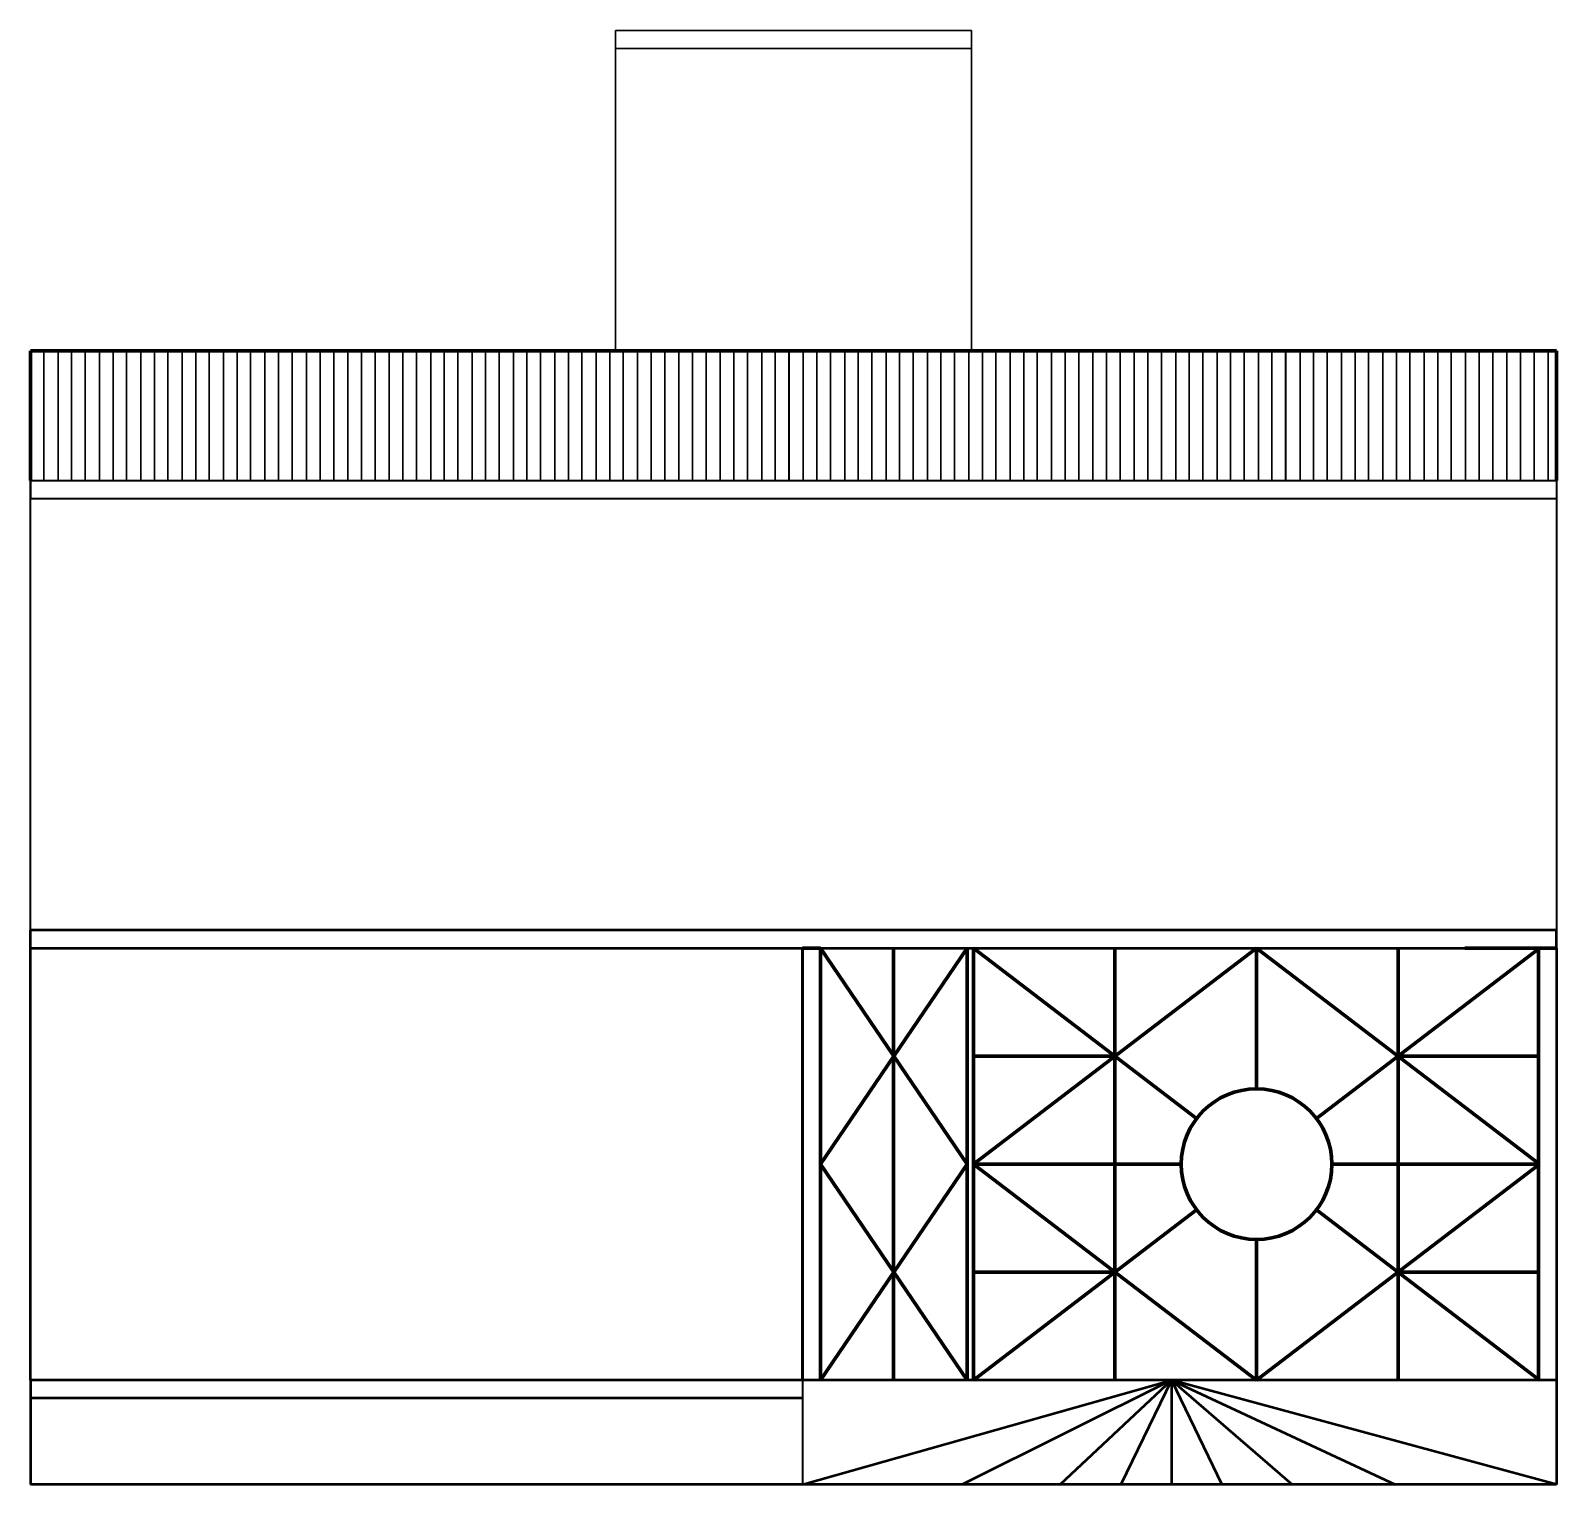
# Model space of a CAD drawing. Header units: inches. Extents: x -6918 to 21732, y -6368 to 1797.
# Drawn here: x 9949.3 to 10373.3, y -316 to 88 of the extents above; entities that cross this region are included whole.
import ezdxf

# ---------------------------------------------------------------- set-up
doc = ezdxf.new("R2010")
doc.units = ezdxf.units.IN
doc.header["$MEASUREMENT"] = 0
doc.layers.add('Raling', color=1, linetype='Continuous', lineweight=15)

msp = doc.modelspace()

# ---------------------------------------------------------------- linework, layer by layer
at = {"layer": 'Raling', "color": 18, "lineweight": 30, "true_color": 0x000000}
for p, q in [((10111.83, 87.98), (10210.83, 87.98)), ((10111.83, 87.98), (10111.83, 82.98)), ((10210.83, 87.98), (10210.83, 82.98)), ((10111.83, -1.02), (10111.83, 82.98)), ((10111.83, 82.98), (10210.83, 82.98)), ((10210.83, 82.98), (10210.83, -1.02)), ((9953.02, -1.02), (9953.02, -37.02)), ((9956.99, -1.02), (9956.99, -37.02)), ((9960.75, -1.02), (9960.75, -37.02)), ((9964.52, -1.02), (9964.52, -37.02)), ((9964.52, -1.02), (9964.52, -37.02)), ((9968.48, -1.02), (9968.48, -37.02)), ((9972.25, -1.02), (9972.25, -37.02)), ((9976.01, -1.02), (9976.01, -37.02)), ((9976.01, -1.02), (9976.01, -37.02)), ((9979.98, -1.02), (9979.98, -37.02)), ((9983.74, -1.02), (9983.74, -37.02)), ((9987.51, -1.02), (9987.51, -37.02)), ((9987.51, -1.02), (9987.51, -37.02)), ((9991.47, -1.02), (9991.47, -37.02)), ((9995.24, -1.02), (9995.24, -37.02)), ((9999.01, -1.02), (9999.01, -37.02)), ((9999.01, -1.02), (9999.01, -37.02)), ((10002.97, -1.02), (10002.97, -37.02)), ((10006.74, -1.02), (10006.74, -37.02)), ((10010.5, -1.02), (10010.5, -37.02)), ((10010.5, -1.02), (10010.5, -37.02)), ((10014.47, -1.02), (10014.47, -37.02)), ((10018.23, -1.02), (10018.23, -37.02)), ((10022, -1.02), (10022, -37.02)), ((10022.07, -1.02), (10022.07, -37.02)), ((10026.04, -1.02), (10026.04, -37.02)), ((10029.8, -1.02), (10029.8, -37.02)), ((10033.57, -1.02), (10033.57, -37.02)), ((10033.57, -1.02), (10033.57, -37.02)), ((10037.53, -1.02), (10037.53, -37.02)), ((10041.3, -1.02), (10041.3, -37.02)), ((10045.06, -1.02), (10045.06, -37.02)), ((10045.06, -1.02), (10045.06, -37.02)), ((10049.03, -1.02), (10049.03, -37.02)), ((10052.79, -1.02), (10052.79, -37.02)), ((10056.56, -1.02), (10056.56, -37.02)), ((10056.56, -1.02), (10056.56, -37.02)), ((10060.52, -1.02), (10060.52, -37.02)), ((10064.29, -1.02), (10064.29, -37.02)), ((10068.06, -1.02), (10068.06, -37.02)), ((10068.06, -1.02), (10068.06, -37.02)), ((10072.02, -1.02), (10072.02, -37.02)), ((10075.79, -1.02), (10075.79, -37.02)), ((10079.55, -1.02), (10079.55, -37.02)), ((10079.55, -1.02), (10079.55, -37.02)), ((10083.52, -1.02), (10083.52, -37.02)), ((10087.28, -1.02), (10087.28, -37.02)), ((10091.05, -1.02), (10091.05, -37.02)), ((10091.05, -1.02), (10091.05, -37.02)), ((10095.01, -1.02), (10095.01, -37.02)), ((10098.78, -1.02), (10098.78, -37.02)), ((10102.54, -1.02), (10102.54, -37.02)), ((10102.54, -1.02), (10102.54, -37.02)), ((10106.51, -1.02), (10106.51, -37.02)), ((10110.27, -1.02), (10110.27, -37.02)), ((10114.04, -1.02), (10114.04, -37.02)), ((10114.04, -1.02), (10114.04, -37.02)), ((10118, -1.02), (10118, -37.02)), ((10121.77, -1.02), (10121.77, -37.02)), ((10125.54, -1.02), (10125.54, -37.02)), ((10125.54, -1.02), (10125.54, -37.02)), ((10129.5, -1.02), (10129.5, -37.02)), ((10133.27, -1.02), (10133.27, -37.02)), ((10137.03, -1.02), (10137.03, -37.02)), ((10137.03, -1.02), (10137.03, -37.02)), ((10141, -1.02), (10141, -37.02)), ((10144.76, -1.02), (10144.76, -37.02)), ((10148.53, -1.02), (10148.53, -37.02)), ((10148.53, -1.02), (10148.53, -37.02)), ((10152.49, -1.02), (10152.49, -37.02)), ((10156.26, -1.02), (10156.26, -37.02)), ((10160.02, -1.02), (10160.02, -37.02)), ((10160.1, -1.02), (10160.1, -37.02)), ((10164.06, -1.02), (10164.06, -37.02)), ((10167.83, -1.02), (10167.83, -37.02)), ((10171.59, -1.02), (10171.59, -37.02)), ((10171.59, -1.02), (10171.59, -37.02)), ((10175.56, -1.02), (10175.56, -37.02)), ((10179.32, -1.02), (10179.32, -37.02)), ((10183.09, -1.02), (10183.09, -37.02)), ((10183.09, -1.02), (10183.09, -37.02)), ((10187.05, -1.02), (10187.05, -37.02)), ((10190.82, -1.02), (10190.82, -37.02)), ((10194.58, -1.02), (10194.58, -37.02)), ((10194.58, -1.02), (10194.58, -37.02)), ((10198.55, -1.02), (10198.55, -37.02)), ((10202.31, -1.02), (10202.31, -37.02)), ((10206.08, -1.02), (10206.08, -37.02)), ((10206.08, -1.02), (10206.08, -37.02)), ((10210.04, -1.02), (10210.04, -37.02)), ((10213.81, -1.02), (10213.81, -37.02)), ((10217.58, -1.02), (10217.58, -37.02)), ((10217.58, -1.02), (10217.58, -37.02)), ((10221.54, -1.02), (10221.54, -37.02)), ((10225.31, -1.02), (10225.31, -37.02)), ((10229.07, -1.02), (10229.07, -37.02)), ((10229.07, -1.02), (10229.07, -37.02)), ((10233.04, -1.02), (10233.04, -37.02)), ((10236.8, -1.02), (10236.8, -37.02)), ((10240.57, -1.02), (10240.57, -37.02)), ((10240.57, -1.02), (10240.57, -37.02)), ((10244.53, -1.02), (10244.53, -37.02)), ((10248.3, -1.02), (10248.3, -37.02)), ((10252.06, -1.02), (10252.06, -37.02)), ((10252.06, -1.02), (10252.06, -37.02)), ((10256.03, -1.02), (10256.03, -37.02)), ((10259.79, -1.02), (10259.79, -37.02)), ((10263.56, -1.02), (10263.56, -37.02)), ((10263.56, -1.02), (10263.56, -37.02)), ((10267.52, -1.02), (10267.52, -37.02)), ((10271.29, -1.02), (10271.29, -37.02)), ((10275.06, -1.02), (10275.06, -37.02)), ((10275.06, -1.02), (10275.06, -37.02)), ((10279.02, -1.02), (10279.02, -37.02)), ((10282.79, -1.02), (10282.79, -37.02)), ((10286.55, -1.02), (10286.55, -37.02)), ((10286.55, -1.02), (10286.55, -37.02)), ((10290.52, -1.02), (10290.52, -37.02)), ((10294.28, -1.02), (10294.28, -37.02)), ((10298.05, -1.02), (10298.05, -37.02)), ((10298.12, -1.02), (10298.12, -37.02)), ((10302.09, -1.02), (10302.09, -37.02)), ((10305.85, -1.02), (10305.85, -37.02)), ((10309.62, -1.02), (10309.62, -37.02)), ((10309.62, -1.02), (10309.62, -37.02)), ((10313.58, -1.02), (10313.58, -37.02)), ((10317.35, -1.02), (10317.35, -37.02)), ((10321.11, -1.02), (10321.11, -37.02)), ((10321.11, -1.02), (10321.11, -37.02)), ((10325.08, -1.02), (10325.08, -37.02)), ((10328.84, -1.02), (10328.84, -37.02)), ((10332.61, -1.02), (10332.61, -37.02)), ((10332.61, -1.02), (10332.61, -37.02)), ((10336.57, -1.02), (10336.57, -37.02)), ((10340.34, -1.02), (10340.34, -37.02)), ((10344.11, -1.02), (10344.11, -37.02)), ((10344.11, -1.02), (10344.11, -37.02)), ((10348.07, -1.02), (10348.07, -37.02)), ((10351.84, -1.02), (10351.84, -37.02)), ((10355.6, -1.02), (10355.6, -37.02)), ((10355.6, -1.02), (10355.6, -37.02)), ((10359.57, -1.02), (10359.57, -37.02)), ((10363.33, -1.02), (10363.33, -37.02)), ((10367.1, -1.02), (10367.1, -37.02)), ((10367.1, -1.02), (10367.1, -37.02)), ((10371.06, -1.02), (10371.06, -37.02))]:
    msp.add_line(p, q, dxfattribs=at)
at = {"layer": 'Raling', "color": 18, "lineweight": 70, "true_color": 0x000000}
for p, q in [((9949.33, -37.02), (9949.33, -1.02)), ((9949.33, -1.02), (10373.33, -1.02)), ((10373.33, -37.02), (10373.33, -1.02))]:
    msp.add_line(p, q, dxfattribs=at)
at = {"layer": 'Raling', "color": 18, "lineweight": 40, "true_color": 0x000000}
for p, q in [((9949.33, -37.02), (9949.33, -42.02)), ((9949.33, -42.02), (10373.33, -42.02)), ((10163.83, -287.02), (10163.83, -316.02))]:
    msp.add_line(p, q, dxfattribs=at)
at = {"layer": 'Raling', "color": 18, "lineweight": 50, "true_color": 0x000000}
for p, q in [((9949.33, -167.02), (9949.33, -162.02)), ((10373.33, -162.02), (9949.33, -162.02)), ((10373.33, -167.02), (10373.33, -162.02)), ((10163.83, -167.02), (10163.83, -287.02)), ((9949.33, -287.02), (9949.33, -292.02)), ((10373.33, -287.02), (10373.33, -292.02)), ((10163.83, -292.02), (9949.33, -292.02)), ((9949.33, -292.02), (9949.33, -316.02)), ((10373.33, -292.02), (10373.33, -316.02)), ((10373.33, -316.02), (9949.33, -316.02))]:
    msp.add_line(p, q, dxfattribs=at)
at = {"layer": 'Raling', "color": 7, "lineweight": 70}
for p, q in [((10163.83, -167.02), (10168.83, -167.02)), ((10168.83, -167.02), (10168.83, -287.02)), ((10168.83, -167.02), (10209.6, -227.02)), ((10168.83, -227.02), (10209.6, -167.02)), ((10189.13, -167.02), (10189.13, -287.02)), ((10209.6, -167.02), (10209.6, -287.02)), ((10211.34, -167.02), (10211.34, -287.02)), ((10211.34, -167.02), (10273.34, -214.32)), ((10211.34, -227.02), (10289.99, -167.02)), ((10250.66, -197.02), (10250.66, -167.02)), ((10289.99, -206.08), (10289.99, -167.02)), ((10289.99, -167.02), (10368.64, -227.02)), ((10368.64, -167.02), (10306.63, -214.32)), ((10329.31, -197.02), (10329.31, -167.02)), ((10368.33, -167.02), (10347.86, -167.02)), ((10370.83, -167.02), (10365.83, -167.02)), ((10373.33, -167.02), (10368.33, -167.02)), ((10373.33, -167.02), (10368.33, -167.02)), ((10368.33, -167.02), (10368.33, -287.02)), ((10250.66, -197.02), (10211.34, -197.02)), ((10250.66, -197.4), (10250.66, -227.4)), ((10329.31, -197.02), (10329.31, -287.02)), ((10329.31, -197.02), (10368.64, -197.02)), ((10209.6, -227.02), (10168.83, -287.02)), ((10209.6, -287.02), (10168.83, -227.02)), ((10269.05, -227.02), (10211.34, -227.02)), ((10211.34, -227.02), (10289.99, -287.02)), ((10250.66, -227.02), (10250.66, -287.02)), ((10368.64, -227.02), (10289.99, -287.02)), ((10310.92, -227.02), (10368.64, -227.02)), ((10273.34, -239.71), (10211.34, -287.02)), ((10306.63, -239.71), (10368.64, -287.02)), ((10289.99, -247.95), (10289.99, -287.02)), ((10250.66, -257.02), (10211.34, -257.02)), ((10329.31, -257.02), (10368.64, -257.02))]:
    msp.add_line(p, q, dxfattribs=at)
at = {"layer": 'Raling', "color": 7, "lineweight": 50}
for p, q in [((10163.83, -316.02), (10266.33, -287.02)), ((10266.33, -287.02), (10208.21, -316.02)), ((10266.33, -287.02), (10235.42, -316.02)), ((10266.33, -287.02), (10252.32, -316.02)), ((10266.33, -287.02), (10266.33, -316.02)), ((10373.33, -316.02), (10266.33, -287.02)), ((10266.33, -287.02), (10328.49, -316.02)), ((10266.33, -287.02), (10299.88, -316.02)), ((10266.33, -287.02), (10280.34, -316.02))]:
    msp.add_line(p, q, dxfattribs=at)
at = {"layer": 'Raling', "color": 18, "lineweight": 40, "true_color": 0x000000}
msp.add_lwpolyline([(9949.33, -37.02), (10373.33, -37.02), (10373.33, -162.02), (9949.33, -162.02)], close=True, dxfattribs=at)
at = {"layer": 'Raling', "color": 18, "lineweight": 50, "true_color": 0x000000}
msp.add_lwpolyline([(9949.33, -167.02), (10373.33, -167.02), (10373.33, -287.02), (9949.33, -287.02)], close=True, dxfattribs=at)
at = {"layer": 'Raling', "color": 7, "lineweight": 50}
msp.add_lwpolyline([(10163.83, -167.02), (10373.33, -167.02), (10373.33, -287.02), (10163.83, -287.02)], close=True, dxfattribs=at)
at = {"layer": 'Raling', "color": 7, "lineweight": 70}
msp.add_circle((10289.99, -227.02), 20.93, dxfattribs=at)

doc.saveas('drawing.dxf')
